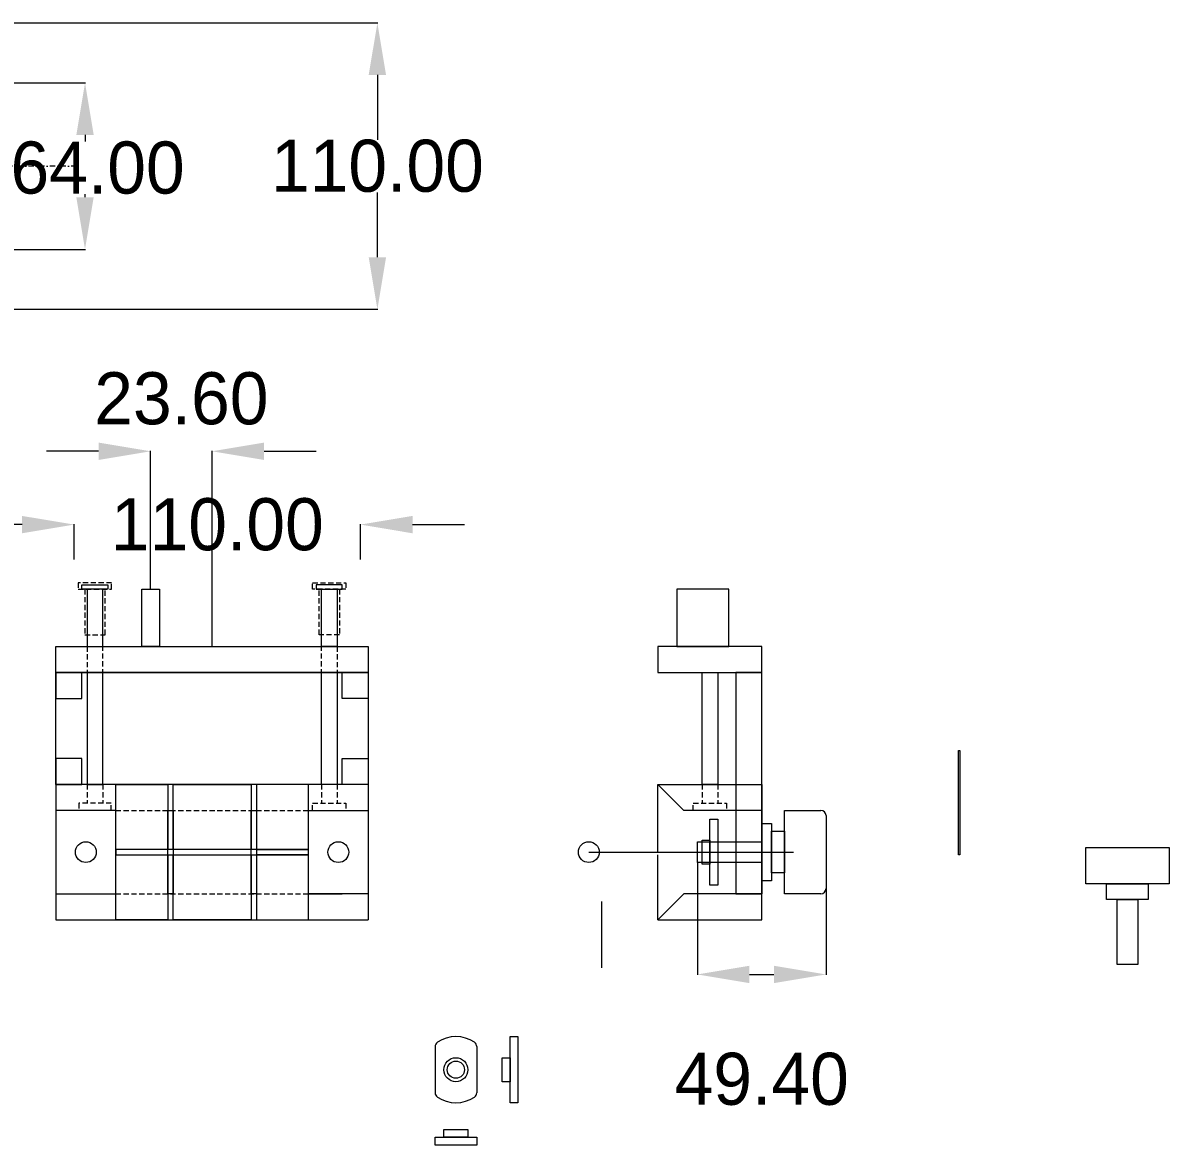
# Model space of a CAD drawing. Header units: millimetres. Extents: x -299 to 2153, y -1673 to 1111.
# Drawn here: x 255.8 to 696.1, y -331.9 to 99.2 of the extents above; entities that cross this region are included whole.
import ezdxf

# ---------------------------------------------------------------- set-up
doc = ezdxf.new("R2010")
doc.units = ezdxf.units.MM
doc.header["$MEASUREMENT"] = 0
doc.linetypes.add('DASHDOT', pattern=[0.4, 0.2, -0.1, 0, -0.1])
doc.linetypes.add('DASHED', pattern=[0.3, 0.2, -0.1])
doc.layers.get('0').update_dxf_attribs({"linetype": 'CONTINUOUS'})
doc.layers.get('Defpoints').update_dxf_attribs({"linetype": 'CONTINUOUS'})
doc.dimstyles.new('ISO-25', dxfattribs={"dimtxt": 2.5, "dimasz": 2.5, "dimexe": 1.25, "dimexo": 0.625, "dimtad": 1, "dimdsep": 46, "dimtxsty": 'Standard', "dimcen": 2.5, "dimadec": 0, "dimazin": 0, "dimtfac": 1, "dimtmove": 0, "dimatfit": 3, "dimfxl": 1, "dimarcsym": 0})

# ---------------------------------------------------------------- blocks, each defined once
blk = doc.blocks.new('*D13')
at = {"color": 5, "linetype": 'ByBlock', "lineweight": 5, "transparency": 16777216}
for p, q in [((514.9, -223.41), (514.9, -266.53)), ((564.3, -233.41), (564.3, -266.53)), ((534.9, -266.35), (544.3, -266.35))]:
    blk.add_line(p, q, dxfattribs=at)
at = {"color": 5, "linetype": 'ByBlock', "transparency": 16777216}
for points in [[(534.9, -263.02), (534.9, -269.69), (514.9, -266.35)], [(544.3, -263.02), (544.3, -269.69), (564.3, -266.35)]]:
    blk.add_solid(points, dxfattribs=at)
at = {"layer": 'Defpoints', "color": 0, "linetype": 'ByBlock', "transparency": 16777216}
for p in [(514.9, -223.35), (564.3, -233.35), (564.3, -266.35)]:
    blk.add_point(p, dxfattribs=at)
at = {"color": 5, "linetype": 'ByBlock', "lineweight": 5, "transparency": 16777216, "insert": (539.6, -306.58), "char_height": 20, "attachment_point": 5}
blk.add_mtext('\\A1;49.40', dxfattribs=at)
blk = doc.blocks.new('*D16')
at = {"color": 5, "linetype": 'ByBlock', "lineweight": 5, "transparency": 16777216}
for p, q in [((231.49, 76.2), (279.84, 76.2)), ((279.66, 56.2), (279.66, 53.59)), ((279.66, 32.2), (279.66, 33.41)), ((231.49, 12.2), (279.84, 12.2))]:
    blk.add_line(p, q, dxfattribs=at)
at = {"color": 5, "linetype": 'ByBlock', "transparency": 16777216}
for points in [[(276.33, 56.2), (282.99, 56.2), (279.66, 76.2)], [(276.33, 32.2), (282.99, 32.2), (279.66, 12.2)]]:
    blk.add_solid(points, dxfattribs=at)
at = {"layer": 'Defpoints', "color": 0, "linetype": 'ByBlock', "transparency": 16777216}
for p in [(231.43, 76.2), (231.43, 12.2), (279.66, 12.2)]:
    blk.add_point(p, dxfattribs=at)
at = {"color": 5, "linetype": 'ByBlock', "lineweight": 5, "transparency": 16777216, "insert": (284.49, 43.5), "char_height": 20, "attachment_point": 5}
blk.add_mtext('\\A1;64.00', dxfattribs=at)
blk = doc.blocks.new('*D17')
at = {"color": 5, "linetype": 'ByBlock', "lineweight": 5, "transparency": 16777216}
for p, q in [((231.49, 99.2), (392.15, 99.2)), ((391.97, 79.2), (391.97, 54.29)), ((391.97, 9.2), (391.97, 34.11)), ((231.49, -10.8), (392.15, -10.8))]:
    blk.add_line(p, q, dxfattribs=at)
at = {"color": 5, "linetype": 'ByBlock', "transparency": 16777216}
for points in [[(388.63, 79.2), (395.3, 79.2), (391.97, 99.2)], [(388.63, 9.2), (395.3, 9.2), (391.97, -10.8)]]:
    blk.add_solid(points, dxfattribs=at)
at = {"layer": 'Defpoints', "color": 0, "linetype": 'ByBlock', "transparency": 16777216}
for p in [(231.43, 99.2), (231.43, -10.8), (391.97, -10.8)]:
    blk.add_point(p, dxfattribs=at)
at = {"color": 5, "linetype": 'ByBlock', "lineweight": 5, "transparency": 16777216, "insert": (391.97, 44.2), "char_height": 20, "attachment_point": 5}
blk.add_mtext('\\A1;110.00', dxfattribs=at)
blk = doc.blocks.new('*D21')
at = {"color": 5, "linetype": 'ByBlock', "lineweight": 5, "transparency": 16777216}
for p, q in [((255.48, -93.53), (235.48, -93.53)), ((275.48, -106.98), (275.48, -93.35)), ((385.48, -106.98), (385.48, -93.35)), ((405.48, -93.53), (425.48, -93.53))]:
    blk.add_line(p, q, dxfattribs=at)
at = {"color": 5, "linetype": 'ByBlock', "transparency": 16777216}
for points in [[(255.48, -90.2), (255.48, -96.87), (275.48, -93.53)], [(405.48, -90.2), (405.48, -96.87), (385.48, -93.53)]]:
    blk.add_solid(points, dxfattribs=at)
at = {"layer": 'Defpoints', "color": 0, "linetype": 'ByBlock', "transparency": 16777216}
for p in [(385.48, -93.53), (275.48, -107.04), (385.48, -107.04)]:
    blk.add_point(p, dxfattribs=at)
at = {"color": 5, "linetype": 'ByBlock', "lineweight": 5, "transparency": 16777216, "insert": (330.48, -93.53), "char_height": 20, "attachment_point": 5}
blk.add_mtext('\\A1;110.00', dxfattribs=at)
blk = doc.blocks.new('*D42')
at = {"color": 5, "linetype": 'ByBlock', "lineweight": 5, "transparency": 16777216}
for p, q in [((284.88, -65.36), (264.88, -65.36)), ((304.88, -118.29), (304.88, -65.18)), ((328.48, -140.29), (328.48, -65.18)), ((348.48, -65.36), (368.48, -65.36))]:
    blk.add_line(p, q, dxfattribs=at)
at = {"color": 5, "linetype": 'ByBlock', "transparency": 16777216}
for points in [[(284.88, -62.03), (284.88, -68.7), (304.88, -65.36)], [(348.48, -62.03), (348.48, -68.7), (328.48, -65.36)]]:
    blk.add_solid(points, dxfattribs=at)
at = {"layer": 'Defpoints', "color": 0, "linetype": 'ByBlock', "transparency": 16777216}
for p in [(304.88, -65.36), (304.88, -118.35), (328.48, -140.35)]:
    blk.add_point(p, dxfattribs=at)
at = {"color": 5, "linetype": 'ByBlock', "lineweight": 5, "transparency": 16777216, "insert": (316.68, -45.14), "char_height": 20, "attachment_point": 5}
blk.add_mtext('\\A1;23.60', dxfattribs=at)

msp = doc.modelspace()

# ---------------------------------------------------------------- linework, layer by layer
at = {"color": 1, "linetype": 'DASHDOT', "lineweight": 5, "ltscale": 10}
msp.add_line((276.37432, 44.20239), (-13.51293, 44.20239), dxfattribs=at)
at = {"linetype": 'ByBlock', "lineweight": 5}
for p, q in [((281.47917, -150.35055), (381.47917, -150.35055)), ((268.47917, -193.35055), (268.47917, -245.35055)), ((388.47917, -193.35055), (388.47917, -245.35055)), ((499.7049, -219.35055), (499.7049, -193.35055)), ((365.47917, -203.35055), (378.47917, -203.35055)), ((499.7049, -219.35055), (529.7049, -219.35055)), ((499.7049, -245.35055), (499.7049, -220.35055)), ((278.47917, -235.35055), (291.47917, -235.35055)), ((365.47917, -235.35055), (378.47917, -235.35055)), ((268.47917, -245.35055), (388.47917, -245.35055))]:
    msp.add_line(p, q, dxfattribs=at)
at = {"color": 7, "linetype": 'ByBlock', "lineweight": 5}
msp.add_line((291.47917, -193.35055), (275.47917, -193.35055), dxfattribs=at)
at = {"color": 7, "linetype": 'DASHED', "lineweight": 5, "ltscale": 10}
for p, q in [((280.47917, -193.35055), (280.47917, -200.55055)), ((286.47917, -193.35055), (286.47917, -200.55055)), ((370.47917, -193.35055), (370.47917, -200.55055)), ((376.47917, -193.35055), (376.47917, -200.55055)), ((516.7049, -193.35055), (516.7049, -200.55055)), ((522.7049, -193.35055), (522.7049, -200.55055))]:
    msp.add_line(p, q, dxfattribs=at)
at = {"color": 253, "linetype": 'DASHED', "lineweight": 5, "ltscale": 10}
for p, q in [((291.47917, -203.35055), (365.47917, -203.35055)), ((291.47917, -235.35055), (365.47917, -235.35055))]:
    msp.add_line(p, q, dxfattribs=at)
at = {"color": 40, "linetype": 'ByBlock', "lineweight": 5}
for p, q in [((539.7049, -203.35055), (539.7049, -235.35055)), ((473.18571, -219.35055), (551.75169, -219.35055))]:
    msp.add_line(p, q, dxfattribs=at)
at = {"color": 6, "linetype": 'ByBlock', "lineweight": 5}
msp.add_line((478.06564, -238.37126), (478.06564, -263.77126), dxfattribs=at)
at = {"color": 2, "linetype": 'ByBlock', "lineweight": 5}
for p, q in [((414.1273, -294.08584), (414.1273, -311.80475)), ((430.1273, -294.08584), (430.1273, -311.80475))]:
    msp.add_line(p, q, dxfattribs=at)
at = {"color": 2, "linetype": 'DASHED', "lineweight": 5, "ltscale": 10}
for points in [[(277.07917, -118.35055), (289.87917, -118.35055), (289.87917, -115.85055), (277.07917, -115.85055)], [(279.57917, -135.85055), (287.37917, -135.85055), (287.37917, -118.35055), (279.57917, -118.35055)], [(379.87917, -118.35055), (367.07917, -118.35055), (367.07917, -115.85055), (379.87917, -115.85055)], [(377.37917, -135.85055), (369.57917, -135.85055), (369.57917, -118.35055), (377.37917, -118.35055)]]:
    msp.add_lwpolyline(points, close=True, dxfattribs=at)
at = {"linetype": 'ByBlock', "lineweight": 5}
for points in [[(278.47917, -116.67428), (288.47917, -116.67428), (288.47917, -118.35055), (278.47917, -118.35055)], [(280.47917, -140.35055), (286.47917, -140.35055), (286.47917, -118.35055), (280.47917, -118.35055)], [(308.27917, -140.35055), (301.47917, -140.35055), (301.47917, -118.35055), (308.27917, -118.35055)], [(378.47917, -116.67428), (368.47917, -116.67428), (368.47917, -118.35055), (378.47917, -118.35055)], [(376.47917, -140.35055), (370.47917, -140.35055), (370.47917, -118.35055), (376.47917, -118.35055)], [(526.9727, -140.35055), (526.9727, -118.35055), (506.9727, -118.35055), (506.9727, -140.35055)], [(268.47917, -140.35055), (388.47917, -140.35055), (388.47917, -150.35055), (268.47917, -150.35055)], [(539.7049, -140.35055), (499.7049, -140.35055), (499.7049, -150.35055), (539.7049, -150.35055)], [(268.47917, -150.35055), (388.47917, -150.35055), (388.47917, -193.35055), (268.47917, -193.35055)], [(280.47917, -193.35055), (286.47917, -193.35055), (286.47917, -150.35055), (280.47917, -150.35055)], [(376.47917, -193.35055), (370.47917, -193.35055), (370.47917, -150.35055), (376.47917, -150.35055)], [(522.7049, -193.35055), (516.7049, -193.35055), (516.7049, -150.35055), (522.7049, -150.35055)], [(529.7049, -150.35055), (529.7049, -235.35055), (539.7049, -235.35055), (539.7049, -150.35055)], [(539.7049, -203.35055), (509.7049, -203.35055), (499.7049, -193.35055), (539.7049, -193.35055)], [(291.47917, -235.35055), (291.47917, -203.35055), (268.47917, -203.35055), (268.47917, -235.35055)], [(311.47917, -235.35055), (311.47917, -203.35055), (313.47917, -203.35055), (313.47917, -235.35055)], [(343.47917, -235.35055), (343.47917, -203.35055), (345.47917, -203.35055), (345.47917, -235.35055)], [(365.47917, -235.35055), (365.47917, -203.35055), (388.47917, -203.35055), (388.47917, -235.35055)], [(365.47917, -218.35055), (291.47917, -218.35055), (291.47917, -220.35055), (365.47917, -220.35055)], [(539.7049, -235.35055), (509.7049, -235.35055), (499.7049, -245.35055), (539.7049, -245.35055)]]:
    msp.add_lwpolyline(points, close=True, dxfattribs=at)
at = {"linetype": 'DASHED', "lineweight": 5, "ltscale": 10}
for points in [[(280.47917, -140.35055), (280.47917, -151.0174)], [(286.47917, -151.0174), (286.47917, -140.35055)], [(370.47917, -151.0174), (370.47917, -140.35055)], [(376.47917, -140.35055), (376.47917, -151.0174)]]:
    msp.add_lwpolyline(points, dxfattribs=at)
at = {"color": 7, "linetype": 'ByBlock', "lineweight": 5}
for points in [[(278.47917, -150.35055), (268.47917, -150.35055), (268.47917, -160.35055), (278.47917, -160.35055)], [(378.47917, -150.35055), (388.47917, -150.35055), (388.47917, -160.35055), (378.47917, -160.35055)], [(278.47917, -183.35055), (268.47917, -183.35055), (268.47917, -193.35055), (278.47917, -193.35055)], [(378.47917, -183.35055), (388.47917, -183.35055), (388.47917, -193.35055), (378.47917, -193.35055)]]:
    msp.add_lwpolyline(points, close=True, dxfattribs=at)
at = {"color": 40, "linetype": 'ByBlock', "lineweight": 5}
for points in [[(615.2451, -180.35055), (615.6951, -180.35055), (615.6951, -220.35055), (615.2451, -220.35055)], [(539.7049, -208.35055), (543.3049, -208.35055), (543.3049, -230.35055), (539.7049, -230.35055)], [(514.9049, -215.35055), (539.7049, -215.35055), (539.7049, -223.35055), (514.9049, -223.35055)], [(543.3049, -211.35055), (548.3049, -211.35055), (548.3049, -227.35055), (543.3049, -227.35055)], [(664.08277, -231.53229), (664.08277, -217.53229), (696.08277, -217.53229), (696.08277, -231.53229)], [(672.08277, -237.53229), (672.08277, -231.53229), (688.08277, -231.53229), (688.08277, -237.53229)], [(676.08277, -262.53229), (676.08277, -237.53229), (684.08277, -237.53229), (684.08277, -262.53229)]]:
    msp.add_lwpolyline(points, close=True, dxfattribs=at)
at = {"color": 6, "linetype": 'ByBlock', "lineweight": 5}
for points in [[(291.47917, -193.35055), (311.47917, -193.35055), (311.47917, -218.35055), (291.47917, -218.35055)], [(313.47917, -193.35055), (343.47917, -193.35055), (343.47917, -218.35055), (313.47917, -218.35055)], [(345.47917, -218.35055), (365.47917, -218.35055), (365.47917, -193.35055), (345.47917, -193.35055)], [(291.47917, -220.35055), (311.47917, -220.35055), (311.47917, -245.35055), (291.47917, -245.35055)], [(313.47917, -220.35055), (343.47917, -220.35055), (343.47917, -245.35055), (313.47917, -245.35055)], [(345.47917, -245.35055), (365.47917, -245.35055), (365.47917, -220.35055), (345.47917, -220.35055)]]:
    msp.add_lwpolyline(points, close=True, dxfattribs=at)
at = {"color": 7, "linetype": 'DASHED', "lineweight": 5, "ltscale": 10}
for points in [[(289.72917, -203.35055), (289.72917, -200.55055), (277.22917, -200.55055), (277.22917, -203.35055)], [(367.07917, -203.35055), (367.07917, -200.55055), (379.87917, -200.55055), (379.87917, -203.35055)], [(513.3049, -203.35055), (513.3049, -200.55055), (526.1049, -200.55055), (526.1049, -203.35055)]]:
    msp.add_lwpolyline(points, dxfattribs=at)
at = {"color": 2, "linetype": 'ByBlock', "lineweight": 5}
for points in [[(519.7049, -206.65055), (522.7049, -206.65055), (522.7049, -232.05055), (519.7049, -232.05055)], [(516.7049, -214.75055), (519.7049, -214.75055), (519.7049, -223.95055), (516.7049, -223.95055)], [(442.92203, -290.2453), (445.92203, -290.2453), (445.92203, -315.6453), (442.92203, -315.6453)], [(439.92203, -298.3453), (442.92203, -298.3453), (442.92203, -307.5453), (439.92203, -307.5453)], [(430.1273, -328.90561), (430.1273, -331.90561), (414.1273, -331.90561), (414.1273, -328.90561)], [(426.7273, -325.90561), (426.7273, -328.90561), (417.5273, -328.90561), (417.5273, -325.90561)]]:
    msp.add_lwpolyline(points, close=True, dxfattribs=at)
at = {"color": 40, "linetype": 'ByBlock', "lineweight": 5}
for points in [[(562.3049, -235.35055), (548.3049, -235.35055), (548.3049, -203.35055), (562.3049, -203.35055)], [(564.3049, -205.35055), (564.3049, -233.35055)]]:
    msp.add_lwpolyline(points, dxfattribs=at)
at = {"color": 2, "linetype": 'ByBlock', "lineweight": 5}
for centre, radius in [((279.97917, -219.35055), 4), ((376.97917, -219.35055), 4), ((422.1273, -302.9453), 4.6), ((422.1273, -302.9453), 3.3)]:
    msp.add_circle(centre, radius, dxfattribs=at)
at = {"color": 40, "linetype": 'ByBlock', "lineweight": 5}
msp.add_circle((473.18571, -219.35055), 4, dxfattribs=at)
for centre, start, end in [((562.3049, -205.35055), 0, 90), ((562.3049, -233.35055), 270, 0)]:
    msp.add_arc(centre, 2, start, end, dxfattribs=at)
at = {"color": 2, "linetype": 'ByBlock', "lineweight": 5}
for centre, radius, start, end in [((422.1273, -302.9453), 12.7, 55.8924806, 124.1075194), ((416.1273, -294.08584), 2, 124.1075194, 180), ((428.1273, -294.08584), 2, 0, 55.8924806), ((416.1273, -311.80475), 2, 180, 235.8924806), ((428.1273, -311.80475), 2, 304.1075194, 0), ((422.1273, -302.9453), 12.7, 235.8924806, 304.1075194)]:
    msp.add_arc(centre, radius, start, end, dxfattribs=at)

# ---------------------------------------------------------------- dimensions: what is measured, and where the dimension line sits
at = {"color": 7, "linetype": 'ByBlock', "lineweight": 5}
dim = msp.add_linear_dim(base=(391.96679, -10.79755), p1=(231.4307, 99.20232), p2=(231.4307, -10.79755), angle=90, dimstyle='ISO-25', override={"dimtxt": 20, "dimasz": 20, "dimexe": 0.18, "dimexo": 0.0625, "dimgap": 0.09, "dimtad": 0, "dimtih": 1, "dimtoh": 1, "dimzin": 0, "dimcen": 0.09, "dimclrd": 5, "dimclre": 5, "dimclrt": 5, "dimtofl": 0, "dimtmove": 2, "dimtolj": 1, "dimtzin": 0, "dimlwd": 5, "dimlwe": 5}, dxfattribs=at)
dim.commit()
dim.dimension.update_dxf_attribs({"geometry": '*D17', "text_midpoint": (391.96679, 44.20239)})
dim = msp.add_linear_dim(base=(279.65881, 12.20245), p1=(231.4307, 76.20232), p2=(231.4307, 12.20245), angle=90, dimstyle='ISO-25', override={"dimtxt": 20, "dimasz": 20, "dimexe": 0.18, "dimexo": 0.0625, "dimgap": 0.09, "dimtad": 0, "dimtih": 1, "dimtoh": 1, "dimzin": 0, "dimcen": 0.09, "dimclrd": 5, "dimclre": 5, "dimclrt": 5, "dimtofl": 0, "dimtmove": 2, "dimtolj": 1, "dimtzin": 0, "dimlwd": 5, "dimlwe": 5}, dxfattribs=at)
dim.commit()
dim.dimension.update_dxf_attribs({"geometry": '*D16', "text_midpoint": (284.48737, 43.49882), "dimtype": 160})
at = {"color": 2, "linetype": 'ByBlock', "lineweight": 5}
for base, p1, p2, picture, middle in [((304.87917, -65.36475), (328.47917, -140.35055), (304.87917, -118.35055), '*D42', (316.67917, -45.13975)), ((385.47917, -93.53373), (275.47917, -107.04222), (385.47917, -107.04222), '*D21', (330.47917, -93.53373))]:
    dim = msp.add_linear_dim(base=base, p1=p1, p2=p2, dimstyle='ISO-25', override={"dimtxt": 20, "dimasz": 20, "dimexe": 0.18, "dimexo": 0.0625, "dimgap": 0.09, "dimtad": 0, "dimtih": 1, "dimtoh": 1, "dimzin": 0, "dimcen": 0.09, "dimclrd": 5, "dimclre": 5, "dimclrt": 5, "dimtofl": 0, "dimtmove": 2, "dimtolj": 1, "dimtzin": 0, "dimlwd": 5, "dimlwe": 5}, dxfattribs=at)
    dim.commit()
    dim.dimension.update_dxf_attribs({"geometry": picture, "text_midpoint": middle})
at = {"color": 40, "linetype": 'ByBlock', "lineweight": 5}
dim = msp.add_linear_dim(base=(564.3049, -266.35251), p1=(514.9049, -223.35055), p2=(564.3049, -233.35055), dimstyle='ISO-25', override={"dimtxt": 20, "dimasz": 20, "dimexe": 0.18, "dimexo": 0.0625, "dimgap": 0.09, "dimtad": 0, "dimtih": 1, "dimtoh": 1, "dimzin": 0, "dimcen": 0.09, "dimclrd": 5, "dimclre": 5, "dimclrt": 5, "dimtofl": 0, "dimtmove": 2, "dimtolj": 1, "dimtzin": 0, "dimlwd": 5, "dimlwe": 5}, dxfattribs=at)
dim.commit()
dim.dimension.update_dxf_attribs({"geometry": '*D13', "text_midpoint": (539.6049, -306.57751)})

doc.saveas('drawing.dxf')
